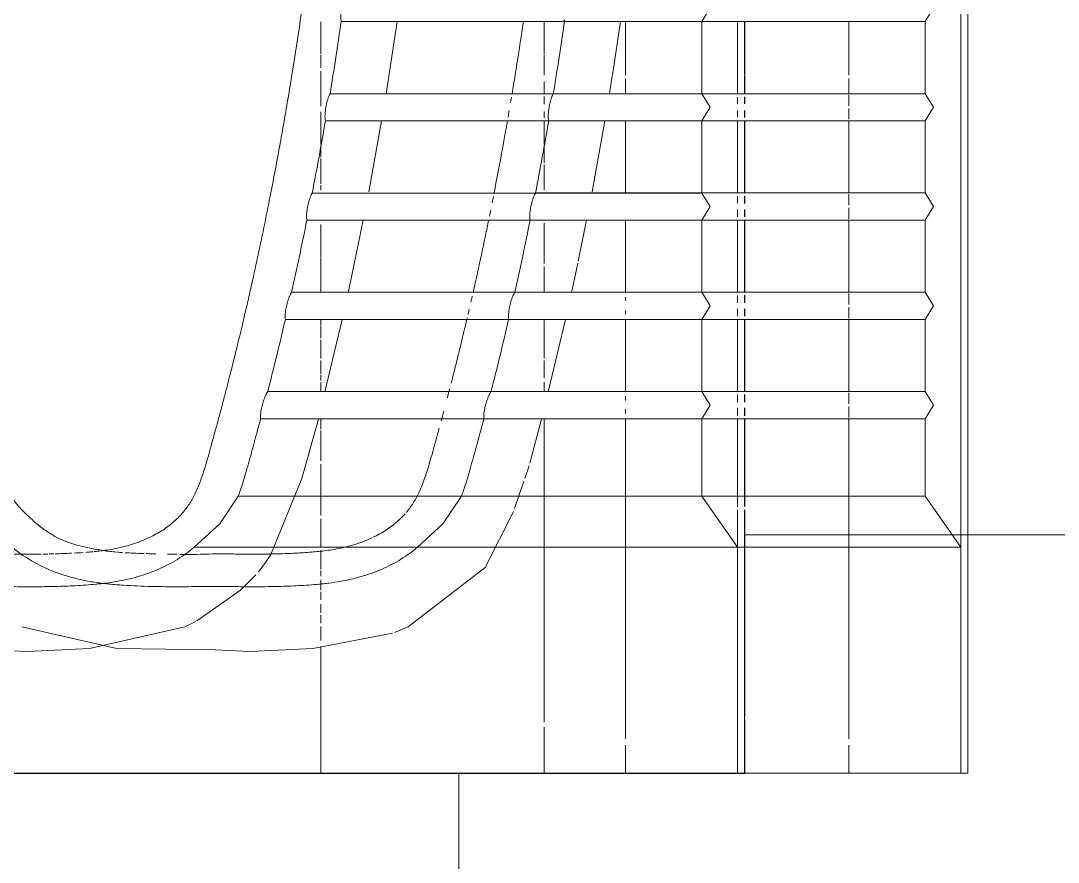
# Model space of a CAD drawing. Header units: millimetres. Extents: x -4000 to 187956, y -58990 to 162485.
# Drawn here: x 2778.3 to 3126.8, y 80790.2 to 81072.8 of the extents above; entities that cross this region are included whole.
import ezdxf

# ---------------------------------------------------------------- set-up
doc = ezdxf.new("R2010")
doc.units = ezdxf.units.MM
for name, color, linetype, lineweight in [('A-FLOR', 192, 'Continuous', 13), ('A-FLOR-PATT', 8, 'Continuous', 13), ('P-SANR-FIXT', 6, 'Continuous', 9)]:
    doc.layers.add(name, color=color, linetype=linetype, lineweight=lineweight)

# ---------------------------------------------------------------- blocks, each defined once
blk = doc.blocks.new('WCPan-SquattingPan-Vitra-ArkitektSeries-5952 - CMPX502N-V808-0_000')
at = {"layer": 'P-SANR-FIXT', "color": 254}
for p, q in [((110.55, -148.62), (110.55, -137.83)), ((110.55, -153.34), (110.55, -148.92)), ((110.55, -166.21), (110.55, -154.46)), ((110.55, -179.08), (110.55, -168.05)), ((110.55, -183.29), (110.55, -179.98)), ((110.55, -192.26), (110.55, -183.76)), ((110.55, -194.42), (110.55, -192.75)), ((110.55, -216.97), (110.55, -205.89)), ((110.55, -226.51), (110.55, -217.27)), ((110.55, -228.71), (110.55, -226.66)), ((110.55, -239.63), (110.55, -237.81)), ((110.55, -244.06), (110.55, -239.87)), ((110.55, -250.97), (110.55, -244.68)), ((110.55, -256.08), (110.55, -251.55)), ((110.55, -258.37), (110.55, -256.43)), ((110.55, -262.07), (110.55, -258.87)), ((110.55, -316.81), (110.55, -315.28)), ((110.55, -324.04), (110.55, -322.15)), ((110.55, -328.73), (110.55, -325.3)), ((110.55, -332.01), (110.55, -329.32)), ((110.55, -336.39), (110.55, -333.47)), ((110.55, -339.84), (110.55, -336.99)), ((110.55, -345.69), (110.55, -340.99)), ((32.93, -348.27), (11.92, -349.37)), ((11.76, -349.37), (0.21, -348.8)), ((-110.49, -390.25), (110.55, -390.25)), ((212.95, -390.25), (110.55, -390.25)), ((212.95, -390.25), (252.96, -390.25))]:
    blk.add_line(p, q, dxfattribs=at)
at = {"layer": 'P-SANR-FIXT', "color": 250}
for p, q in [((117.45, -137.74), (238.61, -137.74)), ((238.61, -162), (238.61, -137.74)), ((238.61, -162), (113.67, -162)), ((112.13, -171.1), (238.61, -171.1)), ((238.61, -195.36), (238.61, -171.1)), ((238.61, -195.36), (107.69, -195.36)), ((105.9, -204.45), (238.61, -204.45)), ((238.61, -204.45), (238.61, -228.71)), ((238.61, -228.71), (100.75, -228.71)), ((98.67, -237.81), (238.61, -237.81)), ((238.61, -262.07), (238.61, -237.81)), ((238.61, -262.07), (92.74, -262.07)), ((90.37, -271.16), (238.61, -271.16)), ((238.61, -297.17), (238.61, -271.16)), ((82.82, -297.17), (238.61, -297.17)), ((238.61, -297.17), (250.56, -314.32)), ((143.02, -314.32), (68.02, -314.32)), ((250.56, -314.32), (143.02, -314.32)), ((250.56, -314.32), (250.56, -390.25)), ((250.56, -390.25), (-250.56, -390.25))]:
    blk.add_line(p, q, dxfattribs=at)
at = {"layer": 'P-SANR-FIXT', "color": 252}
for p, q in [((136.22, -137.75), (132.5, -162.01)), ((250.56, -155.76), (250.56, -137.74)), ((250.56, -162), (250.56, -155.79)), ((250.56, -165.39), (250.56, -163.15)), ((250.56, -169.91), (250.56, -167.65)), ((130.99, -171.1), (126.68, -195)), ((250.56, -195.36), (250.56, -171.1)), ((250.56, -198.8), (250.56, -196.45)), ((250.56, -203.31), (250.56, -200.95)), ((250.56, -228.71), (250.56, -204.45)), ((250.56, -232.2), (250.56, -229.75)), ((250.56, -236.72), (250.56, -234.24)), ((250.56, -262.07), (250.56, -237.81)), ((250.56, -265.61), (250.56, -263.04)), ((250.56, -270.13), (250.56, -267.54)), ((250.56, -300.79), (250.56, -271.16)), ((250.56, -314.32), (250.56, -301.76)), ((88.76, -323.56), (83.61, -328.72))]:
    blk.add_line(p, q, dxfattribs=at)
at = {"layer": 'P-SANR-FIXT', "color": 253}
for p, q in [((212.95, -137.74), (212.95, -155.76)), ((252.96, -155.76), (252.96, -137.74)), ((252.96, -162), (252.96, -156.03)), ((212.95, -156.87), (212.95, -162)), ((252.96, -165.44), (252.96, -163.11)), ((252.96, -169.95), (252.96, -167.61)), ((212.95, -171.1), (212.95, -195.36)), ((252.96, -195.36), (252.96, -171.1)), ((252.96, -198.84), (252.96, -196.41)), ((252.96, -203.36), (252.96, -200.91)), ((212.95, -204.45), (212.95, -228.71)), ((252.96, -228.71), (252.96, -204.45)), ((252.96, -232.24), (252.96, -229.71)), ((212.95, -230.36), (212.95, -231.6)), ((212.95, -234.81), (212.95, -236.07)), ((252.96, -236.76), (252.96, -234.21)), ((212.95, -237.81), (212.95, -262.07)), ((252.96, -262.07), (252.96, -237.81)), ((212.95, -263.62), (212.95, -265.04)), ((252.96, -265.65), (252.96, -263)), ((212.95, -268.07), (212.95, -269.51)), ((252.96, -270.17), (252.96, -267.51)), ((110.55, -274.7), (110.55, -271.16)), ((212.95, -271.16), (212.95, -378.62)), ((252.96, -300.65), (252.96, -271.16)), ((110.55, -285.3), (110.55, -275.12)), ((110.55, -303.62), (110.55, -286.43)), ((252.96, -371.01), (252.96, -301.76)), ((110.55, -314.32), (110.55, -304.8)), ((93.8, -316.74), (92.02, -319.47)), ((110.55, -321.65), (110.55, -316.91)), ((83.61, -328.72), (68.98, -339.01)), ((64.91, -341.07), (32.93, -348.27)), ((68.55, -339.24), (64.92, -341.06)), ((110.55, -390.25), (110.55, -347.68)), ((252.96, -390.25), (252.96, -372.06)), ((212.95, -380.83), (212.95, -390.25)), ((250.56, -390.25), (252.96, -390.25))]:
    blk.add_line(p, q, dxfattribs=at)
at = {"layer": 'P-SANR-FIXT', "color": 250, "flags": 128}
for points in [[(238.61, -137.74), (241.4, -133.2), (238.61, -128.65)], [(238.61, -171.1), (241.4, -166.55), (238.61, -162)], [(238.61, -204.45), (241.4, -199.91), (238.61, -195.36)], [(238.61, -237.81), (241.4, -233.26), (238.61, -228.71)], [(238.61, -271.16), (241.4, -266.61), (238.61, -262.07)], [(68.02, -314.32), (76.62, -306.47), (82.82, -297.17)]]:
    blk.add_lwpolyline(points, dxfattribs=at)
at = {"layer": 'P-SANR-FIXT', "color": 252, "flags": 128}
for points in [[(124.85, -204.47), (120.1, -227.27), (119.78, -228.72)], [(117.74, -237.83), (112.6, -259.36), (111.93, -262.08)], [(109.75, -271.26), (104.15, -291.21), (93.8, -316.74)], [(92.02, -319.47), (90.78, -321.14), (89.62, -322.57)]]:
    blk.add_lwpolyline(points, dxfattribs=at)
at = {"layer": 'P-SANR-FIXT', "color": 250}
blk.add_arc((-1176.21, 51.26), 1307.39, 350.61189, 351.68789, dxfattribs=at)
for points, knots in [([(37.47, 123.56), (39.35, 123.35), (44.14, 122.78), (51.71, 121.64), (60.17, 120.01), (68.57, 117.97), (76.78, 115.45), (84.8, 112.37), (91.35, 109.16), (96.35, 106.18), (99.91, 103.74), (103.38, 100.99), (107.85, 96.84), (112.84, 90.74), (116.21, 84.15), (117.97, 79.09), (118.88, 75.48), (119.45, 72.3), (119.77, 69.47), (119.93, 66.83), (119.98, 64.71), (119.99, 63.03), (119.99, 62.01), (119.98, 61.16), (119.97, 60.06), (119.93, 58.25), (119.86, 55.26), (119.75, 51.42), (119.64, 47.54), (119.53, 44.03), (119.42, 40.71), (119.29, 36.98), (119.11, 31.92), (118.92, 26.93), (118.73, 22.47), (118.58, 19.03), (118.44, 16.16), (118.31, 13.45), (118.19, 10.96), (118.07, 8.66), (117.96, 6.69), (117.85, 4.57), (117.69, 1.79), (117.49, -1.72), (117.23, -5.98), (116.95, -10.31), (116.66, -14.74), (116.26, -20.61), (115.51, -30.84), (114.35, -45.2), (112.27, -68.07), (109.21, -96.69), (105.5, -125.36), (102.12, -148.02), (99.36, -165), (96.36, -181.94), (93.51, -196.84), (91.28, -207.81), (89.79, -214.88), (88.65, -220.17), (87.48, -225.47), (86.49, -229.85), (85.66, -233.44), (84.91, -236.67), (84.11, -240.05), (83.22, -243.76), (82.25, -247.78), (81.22, -251.94), (80.18, -256.07), (79.26, -259.65), (78.18, -263.8), (76.91, -268.61), (75.82, -272.63), (74.96, -275.78), (74.1, -278.92), (73.15, -282.36), (72.21, -285.67), (71.41, -288.37), (70.37, -291.52), (69.25, -294.43), (68.05, -296.98), (67.13, -298.69), (66.09, -300.32), (64.44, -302.55), (61.91, -305.27), (58.14, -308.26), (54.39, -310.43), (51.04, -311.95), (47.42, -313.32), (42.84, -314.6), (38.95, -315.26), (36.94, -315.51), (36.67, -315.54)], [0.064045, 0.064045, 0.064045, 0.064045, 0.0735294, 0.0882353, 0.1029412, 0.1176471, 0.1323529, 0.1470588, 0.1617647, 0.1691176, 0.1764706, 0.1838235, 0.1911765, 0.2058824, 0.2205882, 0.2279412, 0.2352941, 0.2426471, 0.25, 0.2573529, 0.2647059, 0.2683824, 0.2720588, 0.2738971, 0.2757353, 0.2794118, 0.2830882, 0.2867647, 0.2904412, 0.2922794, 0.2941176, 0.2977941, 0.3014706, 0.3088235, 0.3161765, 0.3235294, 0.3308824, 0.3382353, 0.3455882, 0.3492647, 0.3529412, 0.3566176, 0.3602941, 0.3676471, 0.375, 0.3823529, 0.3897059, 0.3970588, 0.4117647, 0.4411765, 0.4705882, 0.5294118, 0.5882353, 0.6176471, 0.6470588, 0.6764706, 0.7058824, 0.7242647, 0.7334559, 0.7426471, 0.7518382, 0.7610294, 0.765625, 0.7702206, 0.7794118, 0.7886029, 0.7977941, 0.8069853, 0.8115809, 0.8161765, 0.8207721, 0.8253676, 0.8299632, 0.832261, 0.8345588, 0.8391544, 0.84375, 0.8483456, 0.8529412, 0.8621324, 0.8667279, 0.8713235, 0.8759191, 0.8805147, 0.8897059, 0.8988971, 0.9080882, 0.9126838, 0.9172794, 0.9264706, 0.9356618, 0.9370962, 0.9370962, 0.9370962, 0.9370962]), ([(118.75, -128.65), (118.65, -128.81), (118.46, -129.19), (118.17, -129.97), (117.9, -130.92), (117.66, -131.99), (117.47, -133.13), (117.28, -134.67), (117.21, -136.46), (117.34, -137.43), (117.45, -137.74)], [0, 0, 0, 0, 0.1, 0.2, 0.3, 0.4, 0.5, 0.6, 0.8, 1, 1, 1, 1]), ([(113.67, -162), (113.57, -162.16), (113.37, -162.55), (113.06, -163.33), (112.76, -164.27), (112.5, -165.34), (112.27, -166.47), (112.04, -168.01), (111.93, -169.81), (112.03, -170.78), (112.13, -171.1)], [0, 0, 0, 0, 0.1, 0.2, 0.3, 0.4, 0.5, 0.6, 0.8, 1, 1, 1, 1]), ([(107.69, -195.36), (107.59, -195.51), (107.37, -195.9), (107.04, -196.68), (106.72, -197.62), (106.42, -198.68), (106.17, -199.82), (105.9, -201.35), (105.73, -203.15), (105.81, -204.13), (105.9, -204.45)], [0, 0, 0, 0, 0.1, 0.2, 0.3, 0.4, 0.5, 0.6, 0.8, 1, 1, 1, 1]), ([(100.75, -228.71), (100.64, -228.87), (100.41, -229.26), (100.05, -230.03), (99.7, -230.97), (99.38, -232.03), (99.08, -233.16), (98.77, -234.69), (98.54, -236.5), (98.59, -237.48), (98.67, -237.81)], [0, 0, 0, 0, 0.1, 0.2, 0.3, 0.4, 0.5, 0.6, 0.8, 1, 1, 1, 1]), ([(92.74, -262.07), (92.63, -262.22), (92.39, -262.61), (92, -263.38), (91.62, -264.32), (91.26, -265.37), (90.93, -266.5), (90.56, -268.03), (90.27, -269.84), (90.29, -270.84), (90.37, -271.16)], [0, 0, 0, 0, 0.1, 0.2, 0.3, 0.4, 0.5, 0.6, 0.8, 1, 1, 1, 1]), ([(82.82, -297.17), (83.19, -296.17), (83.9, -294.18), (84.83, -291.21), (85.76, -288.01), (86.74, -284.5), (87.81, -280.6), (89.16, -275.66), (89.96, -272.69), (90.37, -271.16)], [0, 0, 0, 0, 0.125, 0.25, 0.375, 0.5, 0.625, 0.75, 1, 1, 1, 1]), ([(0, -327.48), (2.52, -327.48), (5.85, -327.54), (10.4, -327.58), (14, -327.59), (17.77, -327.56), (21.35, -327.49), (24.76, -327.39), (28.16, -327.24), (31.64, -327.02), (34.43, -326.79), (36.62, -326.57), (38.99, -326.3), (43.33, -325.66), (48.02, -324.57), (52.47, -323.14), (55.92, -321.79), (59.29, -320.2), (63.48, -317.84), (66.31, -315.78), (68.02, -314.32)], [0, 0, 0, 0, 0.1, 0.15, 0.2, 0.25, 0.3, 0.35, 0.4, 0.45, 0.5, 0.525, 0.55, 0.6, 0.7, 0.75, 0.8, 0.85, 0.9, 1, 1, 1, 1]), ([(16.62, -316.62), (16.22, -316.62), (13.86, -316.64), (11.65, -316.64), (9.87, -316.63), (9.78, -316.63)], [0.97058824, 0.97058824, 0.97058824, 0.97058824, 0.97242647, 0.98161765, 0.98209536, 0.98209536, 0.98209536, 0.98209536])]:
    blk.add_open_spline(points, degree=3, knots=knots, dxfattribs=at)
for points in [[(107.69, -195.36), (108.47, -191.32), (109.99, -183.24), (111.43, -175.15), (112.13, -171.1)], [(100.75, -228.71), (101.65, -224.68), (103.41, -216.6), (105.08, -208.51), (105.9, -204.45)], [(92.74, -262.07), (93.78, -258.04), (95.8, -249.96), (97.73, -241.86), (98.67, -237.81)]]:
    blk.add_open_spline(points, degree=3, dxfattribs=at)
at = {"layer": 'P-SANR-FIXT', "color": 252}
for points, knots in [([(9.78, -316.63), (8.19, -316.61), (5.03, -316.57), (1.82, -316.53), (0, -316.53)], [0.98209536, 0.98209536, 0.98209536, 0.98209536, 0.99080882, 1, 1, 1, 1]), ([(18.89, -316.59), (18.73, -316.59), (18.17, -316.6), (17.6, -316.61), (17.2, -316.61)], [0.967096371, 0.967096371, 0.967096371, 0.967096371, 0.967830882, 0.969682998, 0.969682998, 0.969682998, 0.969682998]), ([(34.1, -315.81), (33.54, -315.87), (32.73, -315.94), (31.9, -316.01), (31.64, -316.03)], [0.941742965, 0.941742965, 0.941742965, 0.941742965, 0.944852941, 0.946243749, 0.946243749, 0.946243749, 0.946243749]), ([(36.24, -315.59), (35.79, -315.64), (35.17, -315.71), (34.57, -315.77), (34.41, -315.78)], [0.937857861, 0.937857861, 0.937857861, 0.937857861, 0.940257353, 0.941176471, 0.941176471, 0.941176471, 0.941176471])]:
    blk.add_open_spline(points, degree=3, knots=knots, dxfattribs=at)
for points in [[(20.84, -316.55), (20.34, -316.56), (19.85, -316.57), (19.35, -316.58)], [(26.81, -316.33), (25.05, -316.42), (23.23, -316.49), (21.37, -316.53)], [(30.71, -316.1), (29.75, -316.16), (28.75, -316.23), (27.74, -316.28)]]:
    blk.add_open_spline(points, degree=3, dxfattribs=at)
blk = doc.blocks.new('CMF2_NHAXUONG_A_rvt-1-0_000')
at = {"layer": 'A-FLOR-PATT', "lineweight": 9}
h = blk.add_hatch(dxfattribs=at)
h.set_pattern_fill('FP_26', color=252, style=0, pattern_type=2)
h.set_pattern_definition([(270, (159525.1, 137899.7), (600, 4e-14), []), (0, (159525.1, 137899.7), (0, 600), [])])
h.paths.add_polyline_path([(153350, 499.64), (154799.88, 499.64), (154799.88, 5749.54), (153550, 5749.54), (153550, 4899.28), (153349.79, 4899.28), (153349.99, 751.94)])
h.paths.add_polyline_path([(160850.16, 499.64), (165000, 499.64), (165000, 999.28), (165499.79, 999.28), (165499.79, 1749.49), (160850.16, 1749.49), (160850.16, 751.94)])
h.paths.add_polyline_path([(161612.4, 692.63), (161106.49, 692.63), (161106.49, 1295.25), (161612.4, 1295.25), (161612.4, 751.94)])
h.paths.add_polyline_path([(162656.18, 692.63), (162150.27, 692.63), (162150.27, 1295.25), (162656.18, 1295.25), (162656.18, 751.94)])
h.paths.add_polyline_path([(164268.71, 692.63), (164268.71, 1295.25), (164774.62, 1295.25), (164774.62, 692.63)])
h.paths.add_polyline_path([(163221.93, 692.63), (163221.93, 1295.25), (163727.84, 1295.25), (163727.84, 692.63)])
h.paths.add_polyline_path([(153537.16, 761.69), (153537.16, 1267.6), (154139.79, 1267.6), (154139.79, 761.69), (153612.16, 761.69)])
h.paths.add_polyline_path([(153537.16, 1846.69), (153537.16, 2352.6), (154139.79, 2352.6), (154139.79, 1846.69), (153612.16, 1846.69)])
h.paths.add_polyline_path([(154139.79, 2871.7), (153537.16, 2871.7), (153537.16, 3377.61), (154139.79, 3377.61), (154139.79, 2942)])
h.paths.add_polyline_path([(162682.15, 3699.39), (165499.79, 3699.39), (165499.79, 4949.58), (162649.89, 4949.58), (162649.89, 3699.39)])
h.paths.add_polyline_path([(154139.79, 3896.7), (153537.16, 3896.7), (153537.16, 4402.61), (154139.79, 4402.04), (154139.79, 3964.03)])
h.paths.add_polyline_path([(163957.63, 4154.6), (163821.93, 4154.6), (163821.93, 4757.22), (164327.84, 4757.22), (164327.84, 4154.6), (164099.33, 4154.6)])
h.paths.add_polyline_path([(164771.93, 4154.6), (164771.93, 4757.22), (165277.84, 4757.22), (165277.84, 4154.6), (164949.66, 4154.6)])
h.paths.add_polyline_path([(153895.61, 4921.7), (153737.16, 4921.7), (153737.16, 5427.61), (154339.79, 5427.61), (154339.79, 4921.7), (154179.05, 4921.7)])
h.paths.add_polyline_path([(78549.79, 5349.52), (80774.79, 5349.52), (80774.79, 6362.02), (78549.79, 6362.02), (78549.79, 5424.09)])
h.paths.add_polyline_path([(80974.79, 5349.52), (82224.79, 5349.52), (82224.79, 7249.52), (80974.79, 7249.52), (80974.79, 5424.09)])
h.paths.add_polyline_path([(80587.16, 5565.67), (79984.54, 5565.67), (79984.54, 6071.58), (80587.16, 6071.58), (80587.16, 5716.1)])
h.paths.add_polyline_path([(81335.71, 5565.67), (81163.49, 5565.67), (81163.49, 6071.58), (81766.12, 6071.58), (81766.12, 5565.67), (81619.15, 5565.67)])
h.paths.add_polyline_path([(81163.49, 6528.17), (81163.49, 7034.08), (81766.12, 7034.08), (81766.12, 6528.17), (81619.15, 6528.17)])
h.paths.add_polyline_path([(556.14, 15799.64), (4199.78, 15799.64), (4199.78, 17049.64), (499.79, 17049.64), (499.79, 15799.64)])
h.paths.add_polyline_path([(1621.83, 15990.17), (1621.83, 16592.79), (2127.74, 16592.79), (2127.74, 15990.17), (1689.88, 15990.17)])
h.paths.add_polyline_path([(2681.91, 15990.17), (2546.83, 15990.17), (2546.83, 16592.79), (3052.74, 16592.79), (3052.74, 15990.17), (2823.63, 15990.17)])
h.paths.add_polyline_path([(3673.95, 15990.17), (3471.83, 15990.17), (3471.83, 16592.79), (3977.74, 16592.79), (3977.74, 15990.17), (3815.66, 15990.17)])
h.paths.add_polyline_path([(4199.78, 18499.58), (4199.78, 19749.58), (499.79, 19749.58), (499.79, 18499.58), (3957.38, 18499.58)])
h.paths.add_polyline_path([(2546.83, 18954.69), (2546.83, 19557.32), (3052.74, 19557.32), (3052.74, 18954.69), (2823.63, 18954.69)])
h.paths.add_polyline_path([(1973.32, 18954.69), (1621.83, 18954.69), (1621.83, 19557.32), (2127.74, 19557.32), (2127.74, 18954.69)])
h.paths.add_polyline_path([(1202.74, 18954.69), (696.83, 18954.69), (696.83, 19557.32), (1202.74, 19557.32), (1202.74, 19148.52)])
h.paths.add_polyline_path([(1689.88, 19949.58), (4199.78, 19949.58), (4199.78, 21199.58), (499.79, 21199.58), (499.79, 19949.58), (1123.01, 19949.58)])
h.paths.add_polyline_path([(696.83, 20137.56), (696.83, 20740.19), (1202.74, 20740.19), (1202.74, 20137.56), (839.57, 20137.56)])
h.paths.add_polyline_path([(3471.83, 20137.56), (3471.83, 20740.19), (3977.74, 20740.19), (3977.74, 20137.56), (3673.95, 20137.56)])
h.paths.add_polyline_path([(2127.74, 20137.56), (1621.83, 20137.56), (1621.83, 20740.19), (2127.74, 20740.19), (2127.74, 20170.56)])
h.paths.add_polyline_path([(3052.74, 20137.56), (2546.83, 20137.56), (2546.83, 20740.19), (3052.74, 20740.19), (3052.74, 20170.56)])
h.paths.add_polyline_path([(163249.04, 76099.64), (165500.21, 76099.64), (165500.21, 77349.64), (161850.21, 77349.64), (161850.21, 76099.64), (162682.15, 76099.64)])
h.paths.add_polyline_path([(1689.88, 76099.64), (4149.79, 76099.64), (4149.79, 77349.64), (499.79, 77349.64), (499.79, 76099.64), (1123.01, 76099.64)])
h.paths.add_polyline_path([(2590.58, 76552.26), (2590.58, 77154.88), (3096.49, 77154.88), (3096.49, 76552.26), (2681.91, 76552.26)])
h.paths.add_polyline_path([(1831.6, 76552.26), (1653.08, 76552.26), (1653.08, 77154.88), (2158.99, 77154.88), (2158.99, 76552.26), (1973.32, 76552.26)])
h.paths.add_polyline_path([(715.58, 76552.26), (715.58, 77154.88), (1221.49, 77154.88), (1221.49, 76552.26), (839.57, 76552.26)])
h.paths.add_polyline_path([(3815.66, 76552.26), (3528.08, 76552.26), (3528.08, 77154.88), (4033.99, 77154.88), (4033.99, 76552.26), (3957.38, 76552.26)])
h.paths.add_polyline_path([(163957.63, 76557.26), (163881.01, 76557.26), (163881.01, 77159.88), (164386.92, 77159.88), (164386.92, 76557.26), (164099.33, 76557.26)])
h.paths.add_polyline_path([(165091.39, 76557.26), (164797.26, 76557.26), (164797.26, 77159.88), (165303.17, 77159.88), (165303.17, 76557.26), (165233.11, 76557.26)])
h.paths.add_polyline_path([(162257, 76557.26), (162047.26, 76557.26), (162047.26, 77159.88), (162553.17, 77159.88), (162553.17, 76557.26), (162398.7, 76557.26)])
h.paths.add_polyline_path([(162968.51, 76557.26), (162968.51, 77159.88), (163474.42, 77159.88), (163474.42, 76557.26), (163107.31, 76557.26)])
h.paths.add_polyline_path([(499.79, 77549.64), (4149.79, 77549.64), (4149.79, 78799.69), (499.79, 78799.69), (499.79, 77842.41)])
h.paths.add_polyline_path([(165500.21, 77549.64), (165500.21, 78799.64), (161850.21, 78799.64), (161850.21, 77549.64), (164949.66, 77549.64)])
h.paths.add_polyline_path([(715.58, 77737.63), (715.58, 78340.25), (1221.49, 78340.25), (1221.49, 77737.63), (839.57, 77737.63)])
h.paths.add_polyline_path([(1653.08, 77737.63), (1653.08, 78340.25), (2158.99, 78340.25), (2158.99, 77737.63), (1689.88, 77737.63)])
h.paths.add_polyline_path([(2590.58, 77737.63), (2590.58, 78340.25), (3096.49, 78340.25), (3096.49, 77737.63), (2681.91, 77737.63)])
h.paths.add_polyline_path([(165233.11, 77742.62), (164778.51, 77742.62), (164778.51, 78345.25), (165284.42, 78345.25), (165284.42, 77742.62)])
h.paths.add_polyline_path([(162903.51, 77742.62), (162903.51, 78345.25), (163409.42, 78345.25), (163409.42, 77742.62), (162965.59, 77742.62)])
h.paths.add_polyline_path([(164346.92, 77742.62), (163841.01, 77742.62), (163841.01, 78345.25), (164346.92, 78345.25), (164346.92, 77842.41)])
h.paths.add_polyline_path([(161850.21, 80349.64), (165500.21, 80349.64), (165499.79, 81099.2), (165000, 81099.2), (165000, 81599.64), (161850.21, 81599.64), (161850.21, 80762.51)])
h.paths.add_polyline_path([(4149.79, 80349.64), (4149.79, 81599.55), (1000, 81599.55), (1000, 81099.2), (499.79, 81099.2), (500, 80350.4), (3957.38, 80349.68)])
h.paths.add_polyline_path([(163107.31, 80794.78), (162972.26, 80794.78), (162972.26, 81397.4), (163478.17, 81397.4), (163478.17, 80794.78), (163249.04, 80794.78)])
h.paths.add_polyline_path([(164398.17, 80794.78), (163892.26, 80794.78), (163892.26, 81397.4), (164398.17, 81397.4), (164398.17, 81054.52)])
h.paths.add_polyline_path([(162556.92, 80806.9), (162051.01, 80806.9), (162051.01, 81409.52), (162556.92, 81409.52), (162556.92, 80908.51)])
h.paths.add_polyline_path([(2965.35, 80820.03), (2515.58, 80820.03), (2515.58, 81422.65), (3021.49, 81422.65), (3021.49, 80820.03)])
h.paths.add_polyline_path([(1973.32, 80820.03), (1595.58, 80820.03), (1595.58, 81422.65), (2101.49, 81422.65), (2101.49, 80820.03)])
h.paths.add_polyline_path([(3448.08, 80820.03), (3448.08, 81422.65), (3953.99, 81422.65), (3953.99, 80820.03), (3532.22, 80820.03)])
h.paths.add_polyline_path([(85450, 134849.41), (87450, 134849.41), (87450, 135849.41), (85450, 135849.41), (85450, 135076.24)])
h.paths.add_polyline_path([(83319.78, 134849.41), (85250, 134849.41), (85250, 135849.41), (83250, 135849.41), (83250, 134849.41)])
h.paths.add_polyline_path([(85020.39, 135046.45), (84644.32, 135046.45), (84644.32, 135552.36), (85246.95, 135552.36), (85246.95, 135046.45)])
h.paths.add_polyline_path([(85862.19, 135048.95), (85862.19, 135554.86), (86464.82, 135554.86), (86464.82, 135048.95), (86154.14, 135048.95)])
h.paths.add_polyline_path([(11893.62, 135099.65), (12449.79, 135099.65), (12449.79, 140699.64), (11199.68, 140699.64), (11199.68, 135099.65), (11326.75, 135099.65)])
h.paths.add_polyline_path([(153549.79, 135099.75), (154799.68, 135099.75), (154799.68, 140699.64), (153549.79, 140699.64), (153549.79, 136244.28)])
h.paths.add_polyline_path([(11659.54, 135313.72), (11659.54, 135819.63), (12262.16, 135819.63), (12262.16, 135313.72), (11893.62, 135313.72)])
h.paths.add_polyline_path([(153895.61, 135313.72), (153742.07, 135313.72), (153742.07, 135819.63), (154344.69, 135819.63), (154344.69, 135313.72), (154037.33, 135313.72)])
h.paths.add_polyline_path([(163815.91, 135999.54), (165500.12, 135999.54), (165500.12, 137249.82), (162649.79, 137249.82), (162649.79, 135999.54)])
h.paths.add_polyline_path([(2823.63, 135999.54), (3349.79, 135999.54), (3349.79, 137249.81), (499.88, 137249.81), (499.88, 135999.54), (1689.88, 135999.54)])
h.paths.add_polyline_path([(1671.83, 136187.79), (1671.83, 136790.41), (2177.74, 136790.41), (2177.74, 136187.79), (1689.88, 136187.79)])
h.paths.add_polyline_path([(721.83, 136187.79), (721.83, 136790.41), (1227.74, 136790.41), (1227.74, 136187.79)])
h.paths.add_polyline_path([(164771.83, 136192.96), (164771.83, 136795.59), (165277.74, 136795.59), (165277.74, 136192.96), (164949.66, 136192.96)])
h.paths.add_polyline_path([(163821.83, 136192.96), (163821.83, 136795.59), (164327.74, 136795.59), (164327.74, 136192.96)])
h.paths.add_polyline_path([(12177.05, 136247.06), (11659.54, 136247.06), (11659.54, 136752.97), (12262.16, 136752.97), (12262.16, 136247.06)])
h.paths.add_polyline_path([(154037.33, 136247.06), (153742.07, 136247.06), (153742.07, 136752.97), (154344.69, 136752.97), (154344.69, 136247.06), (154179.05, 136247.06)])
h.paths.add_polyline_path([(12177.05, 137180.39), (11659.54, 137180.39), (11659.54, 137686.3), (12262.16, 137686.3), (12262.16, 137180.39)])
h.paths.add_polyline_path([(154179.05, 137180.39), (153742.07, 137180.39), (153742.07, 137686.3), (154344.69, 137686.3), (154344.69, 137180.39)])
h.paths.add_polyline_path([(12262.16, 138113.72), (11659.54, 138113.72), (11659.54, 138619.63), (12262.16, 138619.63), (12262.16, 138288.34)])
h.paths.add_polyline_path([(154344.69, 138113.72), (153742.07, 138113.72), (153742.07, 138619.63), (154344.69, 138619.63), (154344.69, 138142.34)])
h.paths.add_polyline_path([(12262.16, 139047.05), (11659.54, 139047.05), (11659.54, 139552.96), (12262.16, 139552.96), (12262.16, 139164.37)])
h.paths.add_polyline_path([(154179.05, 139047.05), (153742.07, 139047.05), (153742.07, 139552.96), (154344.69, 139552.96), (154344.69, 139047.05)])
h.paths.add_polyline_path([(165500.37, 139449.5), (165500.37, 140699.66), (161049.79, 140699.66), (161049.79, 139449.5), (164949.66, 139449.5)])
h.paths.add_polyline_path([(499.79, 139449.73), (4949.79, 139449.74), (4949.79, 139699.28), (4900, 139699.28), (4900, 140699.64), (1000, 140699.64), (1000, 140199.28), (499.79, 140199.28)])
h.paths.add_polyline_path([(161690.13, 139909.76), (161331.63, 139909.76), (161331.63, 140512.38), (161837.54, 140512.38), (161837.54, 139909.76), (161831.85, 139909.76)])
h.paths.add_polyline_path([(163390.76, 139909.76), (163287.88, 139909.76), (163287.88, 140512.38), (163793.79, 140512.38), (163793.79, 139909.76), (163532.48, 139909.76)])
h.paths.add_polyline_path([(162812.75, 139909.76), (162306.83, 139909.76), (162306.83, 140512.38), (162812.75, 140512.38), (162812.75, 140040.4)])
h.paths.add_polyline_path([(164777.52, 139909.76), (164271.61, 139909.76), (164271.61, 140512.38), (164777.52, 140512.38), (164777.52, 140040.4)])
h.paths.add_polyline_path([(1727.96, 139915.76), (1222.05, 139915.76), (1222.05, 140518.38), (1727.96, 140518.38), (1727.96, 140040.4)])
h.paths.add_polyline_path([(3181.83, 139915.76), (3181.83, 140518.38), (3687.74, 140518.38), (3687.74, 139915.76), (3248.79, 139915.76)])
h.paths.add_polyline_path([(2398.48, 139915.76), (2171.83, 139915.76), (2171.83, 140518.38), (2677.74, 140518.38), (2677.74, 139915.76), (2540.2, 139915.76)])
h.paths.add_polyline_path([(4171.83, 139915.76), (4171.83, 140518.38), (4677.74, 140518.38), (4677.74, 139915.76), (4240.82, 139915.76)])
h.paths.add_polyline_path([(12262.16, 139980.38), (11659.54, 139980.38), (11659.54, 140486.29), (12262.16, 140486.29), (12262.16, 140040.4)])
h.paths.add_polyline_path([(154344.69, 139980.38), (153742.07, 139980.38), (153742.07, 140486.29), (154344.69, 140486.29), (154344.69, 140040.4)])
at = {"layer": 'A-FLOR', "color": 93, "lineweight": 15}
for p, q in [((3021.49, 81072.53), (3021.49, 81054.52)), ((3021.49, 81054.25), (3021.49, 81048.27)), ((3021.49, 81047.17), (3021.49, 81044.84)), ((3021.49, 81042.66), (3021.49, 81040.32)), ((3021.49, 81039.18), (3021.49, 81014.92)), ((3021.49, 81013.87), (3021.49, 81011.44)), ((3021.49, 81009.36), (3021.49, 81006.92)), ((3021.49, 81005.82), (3021.49, 80981.56)), ((3021.49, 80980.57), (3021.49, 80978.03)), ((3021.49, 80976.07), (3021.49, 80973.51)), ((3021.49, 80972.47), (3021.49, 80948.21)), ((3021.49, 80947.27), (3021.49, 80944.62)), ((3021.49, 80942.77), (3021.49, 80940.11)), ((3021.49, 80939.11), (3021.49, 80909.62)), ((3021.49, 80908.51), (3021.49, 80895.95))]:
    blk.add_line(p, q, dxfattribs=at)
at = {"layer": 'A-FLOR', "color": 71, "lineweight": 15}
for p, q in [((3021.49, 81054.52), (3021.49, 81072.53)), ((3021.49, 81048.27), (3021.49, 81054.25)), ((3021.49, 81044.84), (3021.49, 81047.17)), ((3021.49, 81040.32), (3021.49, 81042.66)), ((3021.49, 81014.92), (3021.49, 81039.18)), ((3021.49, 81011.44), (3021.49, 81013.87)), ((3021.49, 81006.92), (3021.49, 81009.36)), ((3021.49, 80981.56), (3021.49, 81005.82)), ((3021.49, 80978.03), (3021.49, 80980.57)), ((3021.49, 80973.51), (3021.49, 80976.07)), ((3021.49, 80948.21), (3021.49, 80972.47)), ((3021.49, 80944.62), (3021.49, 80947.27)), ((3021.49, 80940.11), (3021.49, 80942.77)), ((3021.49, 80909.62), (3021.49, 80939.11)), ((3021.49, 80839.26), (3021.49, 80908.51)), ((3021.49, 80820.03), (3021.49, 80838.21)), ((2590.58, 80820.03), (3021.49, 80820.03))]:
    blk.add_line(p, q, dxfattribs=at)
at = {"layer": 'A-FLOR', "color": 94, "lineweight": 15}
for p, q in [((3021.49, 80895.95), (3021.49, 80820.03)), ((3021.49, 80820.03), (2515.58, 80820.03))]:
    blk.add_line(p, q, dxfattribs=at)
at = {"layer": 'P-SANR-FIXT', "color": 252}
blk.add_line((3096.49, 80820.03), (3096.49, 81422.65), dxfattribs=at)
at = {"layer": 'P-SANR-FIXT', "color": 250}
for p, q in [((3094.1, 80895.95), (3094.1, 81288.22)), ((2960.99, 81072.53), (3082.15, 81072.53)), ((3082.15, 81048.27), (3082.15, 81072.53)), ((3082.15, 81048.27), (2957.21, 81048.27)), ((2955.67, 81039.18), (3082.15, 81039.18)), ((3082.15, 81014.92), (3082.15, 81039.18)), ((3082.15, 81014.92), (2951.23, 81014.92)), ((2949.44, 81005.82), (3082.15, 81005.82)), ((3082.15, 81005.82), (3082.15, 80981.56)), ((3082.15, 80981.56), (2944.28, 80981.56)), ((2942.21, 80972.47), (3082.15, 80972.47)), ((3082.15, 80948.21), (3082.15, 80972.47)), ((3082.15, 80948.21), (2936.28, 80948.21)), ((2933.9, 80939.11), (3082.15, 80939.11)), ((3082.15, 80913.1), (3082.15, 80939.11)), ((2926.36, 80913.1), (3082.15, 80913.1)), ((3082.15, 80913.1), (3094.1, 80895.95)), ((3094.1, 80895.95), (2911.56, 80895.95)), ((3094.1, 80895.95), (3094.1, 80820.03)), ((3094.1, 80820.03), (2592.98, 80820.03))]:
    blk.add_line(p, q, dxfattribs=at)
at = {"layer": 'P-SANR-FIXT', "color": 254}
for p, q in [((2954.09, 81061.66), (2954.09, 81072.44)), ((2954.09, 81054.52), (2954.09, 81061.35)), ((2954.09, 81048.27), (2954.09, 81052.41)), ((2954.09, 81044.7), (2954.09, 81047.31)), ((2954.09, 81040.18), (2954.09, 81042.23)), ((2954.09, 81031.18), (2954.09, 81039.18)), ((2954.09, 81025.09), (2954.09, 81030.29)), ((2954.09, 81015.86), (2954.09, 81024.49)), ((2954.09, 80993.31), (2954.09, 81004.76)), ((2954.09, 80991.26), (2954.09, 80993.04)), ((2954.09, 80981.56), (2954.09, 80990.18)), ((2954.09, 80970.65), (2954.09, 80972.47)), ((2954.09, 80959.3), (2954.09, 80970.41)), ((2954.09, 80952.71), (2954.09, 80958.72)), ((2954.09, 80948.21), (2954.09, 80951.4)), ((2843.75, 80861.48), (2843.55, 80861.49)), ((2855.3, 80860.91), (2843.75, 80861.48)), ((2876.47, 80862), (2855.46, 80860.91)), ((2733.04, 80820.03), (2954.09, 80820.03)), ((3056.49, 80820.03), (2954.09, 80820.03)), ((3056.49, 80820.03), (3096.49, 80820.03))]:
    blk.add_line(p, q, dxfattribs=at)
at = {"layer": 'P-SANR-FIXT', "color": 253}
for p, q in [((2979.76, 81072.52), (2977.04, 81054.51)), ((3056.49, 81072.53), (3056.49, 81054.52)), ((2977.01, 81054.31), (2976.04, 81048.27)), ((3056.49, 81053.41), (3056.49, 81048.27)), ((3056.49, 81047.8), (3056.49, 81044.22)), ((3056.49, 81043.25), (3056.49, 81039.66)), ((2974.52, 81039.17), (2970.22, 81015.27)), ((3056.49, 81039.18), (3056.49, 81014.92)), ((3056.49, 81014.47), (3056.49, 81010.85)), ((3056.49, 81009.92), (3056.49, 81006.28)), ((2968.38, 81005.8), (2965.57, 80992)), ((3056.49, 81005.82), (3056.49, 80981.56)), ((3056.49, 80981.14), (3056.49, 80977.47)), ((3056.49, 80976.59), (3056.49, 80972.91)), ((3056.49, 80972.47), (3056.49, 80948.21)), ((3056.49, 80947.81), (3056.49, 80944.09)), ((3056.49, 80943.26), (3056.49, 80939.53)), ((2953.29, 80939.01), (2949.36, 80924.15)), ((2954.09, 80837.25), (2954.09, 80939.11)), ((3056.49, 80939.11), (3056.49, 80831.65)), ((2949.07, 80923.24), (2947.68, 80919.07)), ((2947.34, 80918.09), (2944.19, 80908.95)), ((2908.44, 80869.21), (2903.87, 80867.33)), ((2903.19, 80867.1), (2876.47, 80862)), ((2954.09, 80820.03), (2954.09, 80835.5)), ((3056.49, 80829.45), (3056.49, 80820.03)), ((3094.1, 80820.03), (3096.49, 80820.03))]:
    blk.add_line(p, q, dxfattribs=at)
at = {"layer": 'P-SANR-FIXT', "color": 250, "flags": 128}
for points in [[(3082.15, 81072.53), (3084.94, 81077.08), (3082.15, 81081.62)], [(3082.15, 81039.18), (3084.94, 81043.72), (3082.15, 81048.27)], [(3082.15, 81005.82), (3084.94, 81010.37), (3082.15, 81014.92)], [(3082.15, 80972.47), (3084.94, 80977.01), (3082.15, 80981.56)], [(3082.15, 80939.11), (3084.94, 80943.66), (3082.15, 80948.21)], [(2911.56, 80895.95), (2920.15, 80903.81), (2926.36, 80913.1)]]:
    blk.add_lwpolyline(points, dxfattribs=at)
at = {"layer": 'P-SANR-FIXT', "color": 253, "flags": 128}
for points in [[(2965.44, 80991.37), (2963.64, 80983), (2963.32, 80981.56)], [(2961.28, 80972.44), (2956.14, 80950.91), (2955.47, 80948.19)], [(2943.84, 80907.97), (2934.32, 80889.13), (2908.46, 80869.21)], [(2843.55, 80861.49), (2810.63, 80862), (2778.64, 80869.21)]]:
    blk.add_lwpolyline(points, dxfattribs=at)
at = {"layer": 'P-SANR-FIXT', "color": 250}
blk.add_arc((1667.33, 81261.53), 1307.39, 350.61189, 351.68789, dxfattribs=at)
for points, knots in [([(2805.71, 80894.89), (2805.42, 80894.93), (2804.76, 80895.04), (2803.38, 80895.27), (2800.91, 80895.73), (2797.57, 80896.5), (2794.44, 80897.5), (2792.02, 80898.49), (2790.26, 80899.33), (2788.49, 80900.34), (2786.13, 80901.91), (2783.26, 80904.16), (2780.69, 80906.51), (2779.15, 80908.05), (2778.36, 80908.87), (2777.81, 80909.46), (2777.32, 80910.02), (2776.73, 80910.77), (2775.87, 80912.05), (2775.19, 80913.45), (2774.67, 80914.79), (2774.39, 80915.6), (2774.16, 80916.23), (2774, 80916.69), (2773.85, 80917.07), (2773.73, 80917.37), (2773.6, 80917.66), (2773.45, 80918.02), (2773.23, 80918.55), (2772.99, 80919.15), (2772.76, 80919.82), (2772.55, 80920.47), (2772.35, 80921.12), (2772.15, 80921.83), (2771.93, 80922.59), (2771.65, 80923.55), (2771.4, 80924.36), (2771.23, 80924.83), (2771.09, 80925.25), (2770.91, 80925.79), (2770.66, 80926.64), (2770.3, 80927.97), (2769.85, 80929.65), (2769.39, 80931.43), (2768.98, 80933.02), (2768.52, 80934.79), (2767.85, 80937.25), (2766.53, 80941.96), (2764.28, 80949.95), (2761.65, 80960.09), (2759.37, 80969.8), (2757.62, 80977.87), (2755.7, 80987.16), (2753.53, 80997.74), (2751.23, 81009.24), (2748.85, 81021.39), (2746.48, 81033.9), (2744.19, 81046.48), (2742.41, 81056.77), (2741.1, 81064.78), (2740.19, 81070.57), (2739.33, 81076.36), (2738.21, 81084.34), (2736.86, 81094.56), (2735.35, 81107.01), (2733.48, 81123.45), (2731.43, 81143.01), (2729.4, 81162.59), (2728.07, 81176.24), (2727.47, 81184.51), (2727.12, 81190.24), (2726.89, 81194.36), (2726.7, 81197.84), (2726.53, 81200.78), (2726.38, 81203.12), (2726.23, 81205.51), (2726.04, 81208.64), (2725.82, 81212.48), (2725.57, 81216.99), (2725.27, 81222.85), (2724.94, 81229.98), (2724.59, 81238.11), (2724.26, 81246.31), (2723.97, 81254.44), (2723.75, 81261.83), (2723.61, 81268.02), (2723.53, 81272.26), (2723.48, 81275.13), (2723.54, 81277.07), (2723.67, 81278.71), (2723.82, 81280.11), (2724, 81281.62), (2724.25, 81283.53), (2724.64, 81285.87), (2725.32, 81288.68), (2726.31, 81291.58), (2727.67, 81294.7), (2729.3, 81297.94), (2731.18, 81301.15), (2733.26, 81304.11), (2735.56, 81306.81), (2738.13, 81309.39), (2740.41, 81311.4), (2742.28, 81312.92), (2743.48, 81313.84), (2744.42, 81314.55), (2745.3, 81315.22), (2746.75, 81316.32), (2748.78, 81317.75), (2751.77, 81319.44), (2755.92, 81321.29), (2761.9, 81323.58), (2769.06, 81326.1), (2775.47, 81328.1), (2780.54, 81329.51), (2784.21, 81330.42), (2787.8, 81331.18), (2792.67, 81332.09), (2798.68, 81332.99), (2803.51, 81333.55), (2805.85, 81333.8)], [-0.9040855, -0.9040855, -0.9040855, -0.9040855, -0.9017857, -0.8988095, -0.8928571, -0.8809524, -0.8690476, -0.8630952, -0.8571429, -0.8511905, -0.8452381, -0.8333333, -0.8214286, -0.8154762, -0.8125, -0.8095238, -0.8065476, -0.8035714, -0.797619, -0.7857143, -0.7797619, -0.7738095, -0.7708333, -0.7678571, -0.764881, -0.7633929, -0.7619048, -0.7589286, -0.7559524, -0.75, -0.7440476, -0.7380952, -0.7321429, -0.7261905, -0.7202381, -0.7142857, -0.7083333, -0.702381, -0.6964286, -0.6904762, -0.6845238, -0.6785714, -0.672619, -0.6696429, -0.6666667, -0.6636905, -0.6607143, -0.6547619, -0.6428571, -0.6309524, -0.625, -0.6190476, -0.6130952, -0.6071429, -0.6011905, -0.5952381, -0.5892857, -0.5833333, -0.577381, -0.5744048, -0.5714286, -0.5684524, -0.5654762, -0.5595238, -0.5535714, -0.547619, -0.5357143, -0.5238095, -0.5119048, -0.5, -0.4940476, -0.4880952, -0.4821429, -0.4791667, -0.4761905, -0.4732143, -0.4702381, -0.4642857, -0.4583333, -0.452381, -0.4404762, -0.4285714, -0.4166667, -0.4047619, -0.3928571, -0.3809524, -0.3690476, -0.3571429, -0.3452381, -0.3392857, -0.3333333, -0.327381, -0.3214286, -0.3095238, -0.297619, -0.2857143, -0.2738095, -0.2619048, -0.25, -0.2380952, -0.2261905, -0.2142857, -0.202381, -0.1964286, -0.1904762, -0.1875, -0.1845238, -0.1785714, -0.1666667, -0.1547619, -0.1428571, -0.1309524, -0.1190476, -0.1071429, -0.1011905, -0.0952381, -0.0892857, -0.0833333, -0.0714286, -0.0601906, -0.0601906, -0.0601906, -0.0601906]), ([(2926.36, 80913.1), (2926.73, 80914.1), (2927.43, 80916.1), (2928.37, 80919.06), (2929.29, 80922.26), (2930.28, 80925.78), (2931.35, 80929.67), (2932.7, 80934.62), (2933.49, 80937.58), (2933.9, 80939.11)], [0, 0, 0, 0, 0.125, 0.25, 0.375, 0.5, 0.625, 0.75, 1, 1, 1, 1]), ([(2775.5, 80895.96), (2777.8, 80894.01), (2782.75, 80890.64), (2790.75, 80887.05), (2797.89, 80885.08), (2803.56, 80884.08), (2808.11, 80883.56), (2812.75, 80883.19), (2817.45, 80882.93), (2822.2, 80882.77), (2826.99, 80882.69), (2831.5, 80882.68), (2837.12, 80882.73), (2841, 80882.79), (2843.54, 80882.79)], [0, 0, 0, 0, 0.125, 0.25, 0.375, 0.4375, 0.5, 0.5625, 0.625, 0.6875, 0.75, 0.8125, 0.875, 1, 1, 1, 1]), ([(2843.54, 80882.79), (2846.06, 80882.79), (2849.39, 80882.74), (2853.94, 80882.69), (2857.53, 80882.68), (2861.3, 80882.71), (2864.88, 80882.78), (2868.29, 80882.88), (2871.7, 80883.04), (2875.18, 80883.26), (2877.97, 80883.49), (2880.16, 80883.71), (2882.53, 80883.98), (2886.87, 80884.62), (2891.55, 80885.7), (2896.01, 80887.14), (2899.46, 80888.48), (2902.82, 80890.07), (2907.02, 80892.44), (2909.85, 80894.49), (2911.56, 80895.95)], [0, 0, 0, 0, 0.1, 0.15, 0.2, 0.25, 0.3, 0.35, 0.4, 0.45, 0.5, 0.525, 0.55, 0.6, 0.7, 0.75, 0.8, 0.85, 0.9, 1, 1, 1, 1])]:
    blk.add_open_spline(points, degree=3, knots=knots, dxfattribs=at)
at = {"layer": 'P-SANR-FIXT', "color": 252}
for points, knots in [([(2947.17, 81072.51), (2946.67, 81069.09), (2945.76, 81063.09), (2944.8, 81057.09), (2944.38, 81054.5)], [0.59990501, 0.59990501, 0.59990501, 0.59990501, 0.61764706, 0.63107429, 0.63107429, 0.63107429, 0.63107429]), ([(2955.65, 81042.66), (2955.56, 81041.91), (2955.49, 81040.83), (2955.53, 81040.01), (2955.56, 81039.77)], [0.6, 0.6, 0.6, 0.6, 0.8, 0.9, 0.9, 0.9, 0.9]), ([(2941.8, 81039.18), (2941.17, 81035.56), (2939.72, 81027.49), (2938.18, 81019.39), (2937.31, 81014.92)], [0.65763176, 0.65763176, 0.65763176, 0.65763176, 0.67647059, 0.69964237, 0.69964237, 0.69964237, 0.69964237]), ([(2949.51, 81009.32), (2949.4, 81008.56), (2949.3, 81007.48), (2949.32, 81006.66), (2949.34, 81006.42)], [0.6, 0.6, 0.6, 0.6, 0.8, 0.9, 0.9, 0.9, 0.9]), ([(2935.49, 81005.81), (2935.15, 81004.11), (2934.43, 81000.63), (2933.33, 80995.4), (2932.18, 80990.11), (2931.16, 80985.48), (2930.52, 80982.65), (2930.28, 80981.57)], [0.7154071, 0.7154071, 0.7154071, 0.7154071, 0.72426471, 0.73345588, 0.74264706, 0.75183824, 0.75748751, 0.75748751, 0.75748751, 0.75748751]), ([(2929.99, 80980.3), (2929.93, 80980.04), (2929.78, 80979.37), (2929.63, 80978.7), (2929.53, 80978.29)], [0.759681512, 0.759681512, 0.759681512, 0.759681512, 0.761029412, 0.763138974, 0.763138974, 0.763138974, 0.763138974]), ([(2928.97, 80975.86), (2928.86, 80975.38), (2928.72, 80974.79), (2928.59, 80974.22), (2928.56, 80974.1)], [0.767483306, 0.767483306, 0.767483306, 0.767483306, 0.770220588, 0.77092487, 0.77092487, 0.77092487, 0.77092487]), ([(2942.39, 80975.98), (2942.26, 80975.22), (2942.12, 80974.14), (2942.12, 80973.31), (2942.13, 80973.07)], [0.6, 0.6, 0.6, 0.6, 0.8, 0.9, 0.9, 0.9, 0.9]), ([(2928.3, 80972.98), (2928.08, 80972.03), (2927.55, 80969.81), (2926.76, 80966.51), (2925.78, 80962.49), (2924.75, 80958.34), (2923.75, 80954.36), (2923.19, 80952.17), (2922.92, 80951.1)], [0.77328674, 0.77328674, 0.77328674, 0.77328674, 0.77941176, 0.78860294, 0.79779412, 0.80698529, 0.81158088, 0.81548583, 0.81548583, 0.81548583, 0.81548583]), ([(2922.41, 80949.15), (2922.18, 80948.26), (2921.92, 80947.25), (2921.64, 80946.19), (2921.62, 80946.1)], [0.817780033, 0.817780033, 0.817780033, 0.817780033, 0.820772059, 0.821044254, 0.821044254, 0.821044254, 0.821044254]), ([(2934.2, 80942.64), (2934.04, 80941.89), (2933.87, 80940.8), (2933.84, 80939.96), (2933.84, 80939.72)], [0.6, 0.6, 0.6, 0.6, 0.8, 0.9, 0.9, 0.9, 0.9]), ([(2918.9, 80935.95), (2918.76, 80935.46), (2918.42, 80934.19), (2917.64, 80931.35), (2916.69, 80927.92), (2915.75, 80924.6), (2914.95, 80921.91), (2913.91, 80918.76), (2912.79, 80915.85), (2911.59, 80913.29), (2910.66, 80911.59), (2909.62, 80909.95), (2908.63, 80908.61), (2908, 80907.84), (2907.81, 80907.62)], [0.83084185, 0.83084185, 0.83084185, 0.83084185, 0.83226103, 0.83455882, 0.83915441, 0.84375, 0.84834559, 0.85294118, 0.86213235, 0.86672794, 0.87132353, 0.87591912, 0.88051471, 0.88235294, 0.88235294, 0.88235294, 0.88235294]), ([(2907.46, 80907.22), (2906.8, 80906.48), (2905.04, 80904.68), (2901.67, 80902.02), (2898.6, 80900.23), (2896.89, 80899.39), (2896.8, 80899.35)], [0.88348743, 0.88348743, 0.88348743, 0.88348743, 0.88970588, 0.89889706, 0.90808824, 0.9085775, 0.9085775, 0.9085775, 0.9085775]), ([(2896.39, 80899.16), (2895.79, 80898.87), (2894.33, 80898.23), (2890.95, 80896.95), (2886.38, 80895.68), (2881.86, 80894.91), (2878.42, 80894.53), (2875.15, 80894.23), (2870.69, 80893.93), (2865.91, 80893.76), (2861.95, 80893.67), (2857.93, 80893.63), (2853.51, 80893.64), (2848.66, 80893.7), (2845.36, 80893.74), (2843.54, 80893.74)], [0.90934627, 0.90934627, 0.90934627, 0.90934627, 0.91268382, 0.91727941, 0.92647059, 0.93566176, 0.94025735, 0.94485294, 0.95404412, 0.96323529, 0.96783088, 0.97242647, 0.98161765, 0.99080882, 1, 1, 1, 1]), ([(2810.43, 80894.32), (2809.71, 80894.38), (2808.17, 80894.53), (2806.72, 80894.73), (2805.96, 80894.85)], [-0.91575648, -0.91575648, -0.91575648, -0.91575648, -0.91071429, -0.9047619, -0.9047619, -0.9047619, -0.9047619]), ([(2823.75, 80893.73), (2823, 80893.75), (2821.92, 80893.78), (2820.82, 80893.81), (2820.5, 80893.82)], [-0.945867619, -0.945867619, -0.945867619, -0.945867619, -0.94047619, -0.938345, -0.938345, -0.938345, -0.938345]), ([(2843.54, 80893.74), (2840.97, 80893.62), (2837.59, 80893.54), (2833.98, 80893.54), (2833.26, 80893.54)], [-1, -1, -1, -1, -0.97619048, -0.97030748, -0.97030748, -0.97030748, -0.97030748])]:
    blk.add_open_spline(points, degree=3, knots=knots, dxfattribs=at)
at = {"layer": 'P-SANR-FIXT', "color": 250}
for points in [[(2960.86, 81073.13), (2960.89, 81072.89), (2960.93, 81072.69), (2960.99, 81072.53)], [(2957.21, 81048.27), (2957.11, 81048.11), (2957.01, 81047.92), (2956.9, 81047.69)], [(2956.04, 81044.93), (2955.96, 81044.56), (2955.81, 81043.8), (2955.7, 81043.03), (2955.65, 81042.66)], [(2951.23, 81014.92), (2952.01, 81018.95), (2953.53, 81027.03), (2954.97, 81035.12), (2955.67, 81039.18)], [(2955.56, 81039.77), (2955.58, 81039.54), (2955.62, 81039.34), (2955.67, 81039.18)], [(2951.23, 81014.92), (2951.12, 81014.76), (2951.02, 81014.57), (2950.91, 81014.34)], [(2949.97, 81011.58), (2949.88, 81011.21), (2949.7, 81010.46), (2949.57, 81009.69), (2949.51, 81009.32)], [(2944.28, 80981.56), (2945.19, 80985.59), (2946.95, 80993.67), (2948.62, 81001.77), (2949.44, 81005.82)], [(2949.34, 81006.42), (2949.36, 81006.18), (2949.39, 81005.98), (2949.44, 81005.82)], [(2944.28, 80981.56), (2944.17, 80981.41), (2944.06, 80981.21), (2943.94, 80980.99)], [(2942.92, 80978.24), (2942.82, 80977.87), (2942.62, 80977.12), (2942.46, 80976.35), (2942.39, 80975.98)], [(2936.28, 80948.21), (2937.32, 80952.24), (2939.34, 80960.31), (2941.27, 80968.41), (2942.21, 80972.47)], [(2942.13, 80973.07), (2942.14, 80972.83), (2942.17, 80972.63), (2942.21, 80972.47)], [(2936.28, 80948.21), (2936.16, 80948.05), (2936.04, 80947.86), (2935.92, 80947.63)], [(2934.8, 80944.89), (2934.69, 80944.53), (2934.47, 80943.78), (2934.28, 80943.01), (2934.2, 80942.64)], [(2933.84, 80939.72), (2933.85, 80939.48), (2933.87, 80939.27), (2933.9, 80939.11)], [(2816.11, 80893.97), (2815.21, 80894.01), (2814.3, 80894.05), (2813.41, 80894.1)]]:
    blk.add_open_spline(points, degree=3, dxfattribs=at)
at = {"layer": 'P-SANR-FIXT', "color": 252}
for points in [[(2944.38, 81054.45), (2944.04, 81052.39), (2943.7, 81050.33), (2943.36, 81048.26)], [(2943.16, 81047.1), (2943.06, 81046.5), (2942.96, 81045.89), (2942.85, 81045.28)], [(2956.9, 81047.69), (2956.8, 81047.47), (2956.59, 81046.95), (2956.3, 81046), (2956.12, 81045.29), (2956.04, 81044.93)], [(2942.4, 81042.6), (2942.27, 81041.87), (2942.14, 81041.14), (2942.02, 81040.41)], [(2950.91, 81014.34), (2950.8, 81014.11), (2950.58, 81013.6), (2950.26, 81012.65), (2950.06, 81011.95), (2949.97, 81011.58)], [(2937.07, 81013.71), (2936.94, 81013), (2936.8, 81012.3), (2936.66, 81011.6)], [(2936.18, 81009.19), (2936.04, 81008.5), (2935.9, 81007.8), (2935.76, 81007.1)], [(2943.94, 80980.99), (2943.83, 80980.76), (2943.59, 80980.24), (2943.24, 80979.31), (2943.02, 80978.6), (2942.92, 80978.24)], [(2935.92, 80947.63), (2935.8, 80947.41), (2935.54, 80946.89), (2935.16, 80945.96), (2934.92, 80945.25), (2934.8, 80944.89)], [(2920.44, 80941.66), (2920.15, 80940.57), (2919.85, 80939.47), (2919.56, 80938.38)], [(2812.47, 80894.16), (2811.92, 80894.2), (2811.37, 80894.24), (2810.83, 80894.29)], [(2819.76, 80893.84), (2818.56, 80893.87), (2817.33, 80893.91), (2816.11, 80893.97)], [(2830.77, 80893.57), (2829.72, 80893.58), (2828.67, 80893.61), (2827.58, 80893.63)], [(2833.26, 80893.54), (2832.78, 80893.54), (2832.3, 80893.55), (2831.81, 80893.55)]]:
    blk.add_open_spline(points, degree=3, dxfattribs=at)
at = {"layer": 'P-SANR-FIXT', "color": 250, "lineweight": 9}
blk.add_blockref('WCPan-SquattingPan-Vitra-ArkitektSeries-5952 - CMPX502N-V808-0_000', (2768.54, 81210.27), dxfattribs=at)

msp = doc.modelspace()

# ---------------------------------------------------------------- block references
at = {"lineweight": 5}
msp.add_blockref('CMF2_NHAXUONG_A_rvt-1-0_000', (0, 0), dxfattribs=at)

doc.saveas('drawing.dxf')
